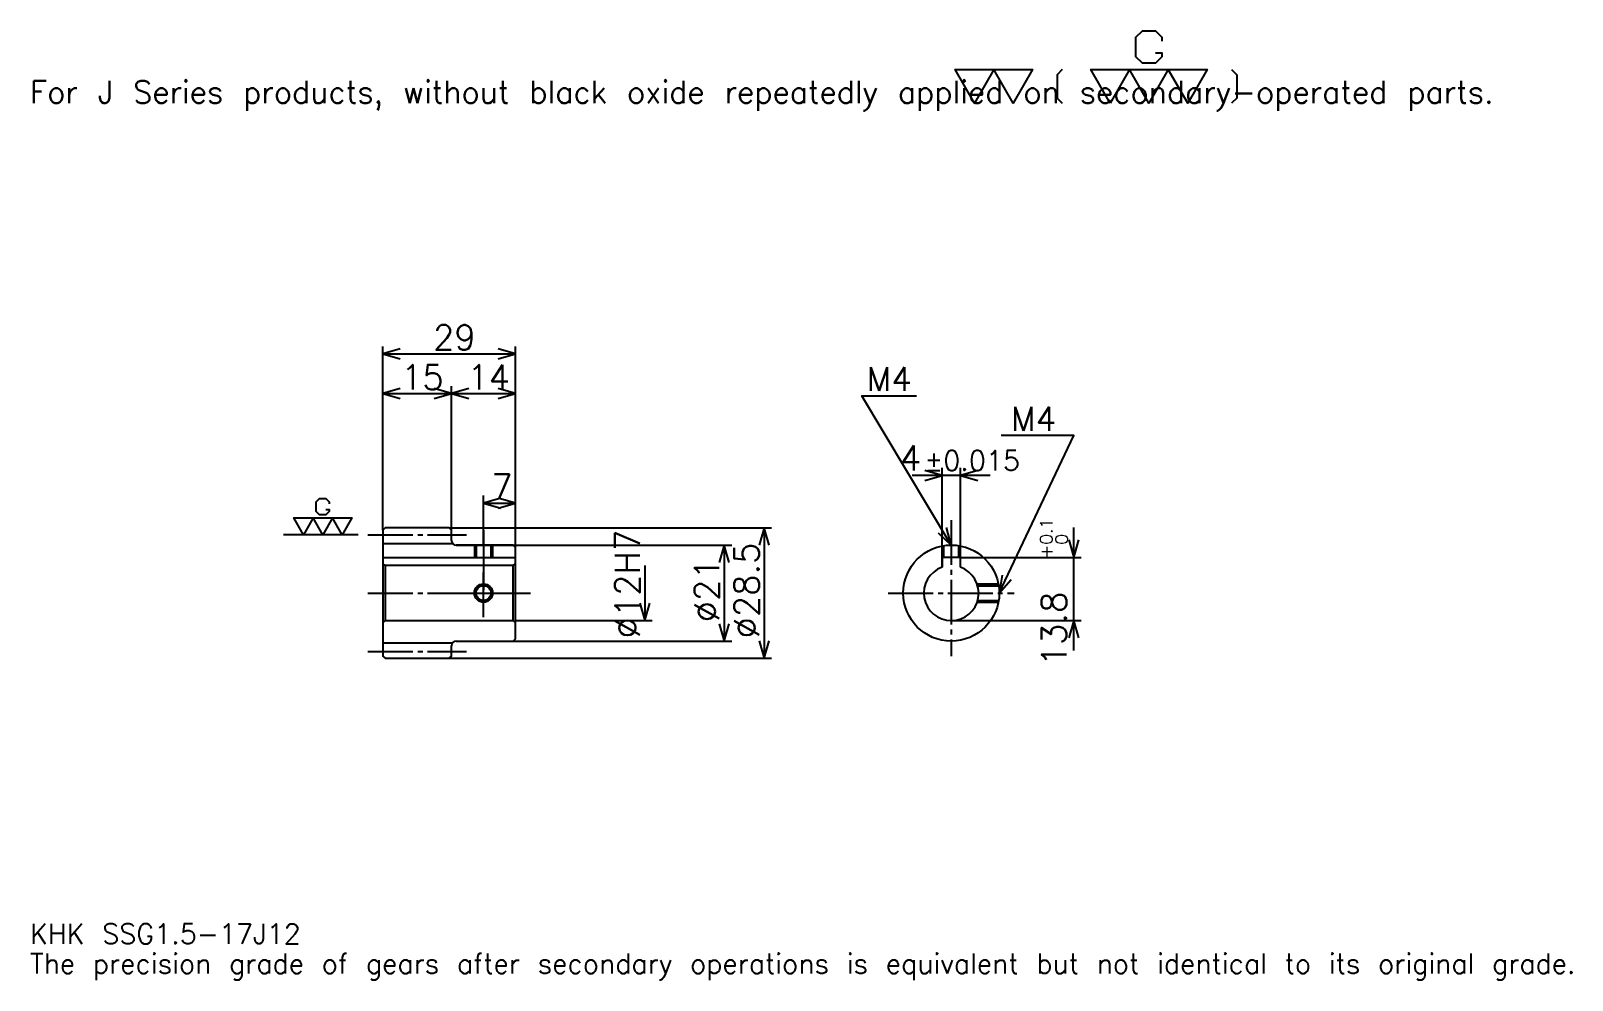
# Model space of a CAD drawing. Extents: x 11 to 348, y 4 to 211.
import ezdxf

# ---------------------------------------------------------------- set-up
doc = ezdxf.new("R2010")
doc.units = 0
doc.linetypes.add('DASHDOT', pattern=[13.04348, 9.782609, -1.086957, 1.086957, -1.086957])
doc.layers.get('0').update_dxf_attribs({"linetype": 'CONTINUOUS'})
doc.layers.add('DASHDOT', color=6, linetype='DASHDOT')
doc.styles.add('KANJI', font='TXT', dxfattribs={"bigfont": 'BIGFONT'})

msp = doc.modelspace()

# ---------------------------------------------------------------- linework, layer by layer
at = {"color": 5}
for p, q in [((88.043472, 102.83696), (88.043472, 142.51088)), ((117.043472, 102.83696), (117.043472, 142.51088)), ((88.043472, 140.880432), (117.043472, 140.880432)), ((88.043472, 132.184784), (103.043472, 132.184784)), ((103.043472, 102.83696), (103.043472, 133.815216)), ((103.043472, 132.184784), (117.043472, 132.184784)), ((210.32608, 96.386963), (210.32608, 115.934784)), ((214.32608, 96.386963), (214.32608, 115.934784)), ((220.847824, 114.304352), (203.804352, 114.304352)), ((110.043472, 102.83696), (110.043472, 109.902176)), ((110.043472, 108.271744), (117.043472, 108.271744)), ((88.043472, 102.33696), (88.043472, 102.83696)), ((102.543472, 102.83696), (117.043472, 102.83696)), ((103.043472, 102.33696), (103.043472, 102.83696)), ((110.043472, 99.08696), (110.043472, 102.83696)), ((110.043472, 99.08696), (110.043472, 102.83696)), ((117.043472, 102.83696), (173.021729, 102.83696)), ((117.043472, 98.58696), (117.043472, 102.83696)), ((171.391296, 102.83696), (171.391296, 74.33696)), ((239.130432, 76.065224), (239.130432, 102.908699)), ((104.043472, 99.08696), (117.043472, 99.08696)), ((117.043472, 99.08696), (164.32608, 99.08696)), ((162.695648, 99.08696), (162.695648, 78.08696)), ((145.304352, 94.58696), (145.304352, 82.58696)), ((214.32608, 96.386963), (240.760864, 96.386963)), ((117.043472, 82.58696), (146.934784, 82.58696)), ((212.32608, 82.58696), (240.760864, 82.58696)), ((104.043472, 78.08696), (117.043472, 78.08696)), ((117.043472, 78.08696), (164.32608, 78.08696)), ((102.543472, 74.33696), (117.043472, 74.33696)), ((117.043472, 74.33696), (173.021729, 74.33696))]:
    msp.add_line(p, q, dxfattribs=at)
at = {"color": 7}
msp.add_line((82.608688, 101.33696), (66.304344, 101.33696), dxfattribs=at)
at = {"color": 4}
for p, q in [((88.043472, 99.46196), (103.043472, 99.46196)), ((88.043472, 96.386963), (117.043472, 96.386963)), ((88.543472, 94.58696), (88.543472, 82.58696)), ((116.543472, 94.58696), (117.043472, 95.08696)), ((116.543472, 82.58696), (117.043472, 82.08696)), ((88.043472, 77.71196), (103.043472, 77.71196))]:
    msp.add_line(p, q, dxfattribs=at)
at = {"color": 7}
for points in [[(256.956543, 206.67392), (258.369568, 206.67392), (258.369568, 205.826096), (256.956543, 204.41304), (254.130447, 204.41304), (252.717407, 205.826096), (252.717407, 210.065216), (254.130447, 211.478256), (256.956543, 211.478256), (258.369568, 210.065216), (258.369568, 209.217392)], [(217.391312, 195.652176), (213.152176, 203), (230.108704, 203), (225.869568, 195.652176), (221.630447, 203), (217.391312, 195.652176)], [(236.608704, 203), (235.478271, 201.869568), (235.478271, 196.782608), (236.608704, 195.652176)], [(247.065216, 195.652176), (242.826096, 203), (268.260864, 203), (264.021759, 195.652176), (259.782623, 203), (255.543488, 195.652176), (251.304352, 203), (247.065216, 195.652176)], [(273.630432, 203), (274.760864, 201.869568), (274.760864, 196.782608), (273.630432, 195.652176)], [(75.597824, 106.847832), (76.304344, 106.847832), (76.304344, 106.42392), (75.597824, 105.717392), (74.184776, 105.717392), (73.478256, 106.42392), (73.478256, 108.54348), (74.184776, 109.25), (75.597824, 109.25), (76.304344, 108.54348), (76.304344, 108.119568)], [(70.652168, 101.33696), (68.5326, 105.010872), (81.249992, 105.010872), (79.130432, 101.33696), (77.010864, 105.010872), (74.891296, 101.33696), (72.771736, 105.010872), (70.652168, 101.33696)]]:
    msp.add_lwpolyline(points, dxfattribs=at)
at = {"color": 5}
for points in [[(91.847816, 141.967392), (88.043472, 140.880432), (91.847816, 139.793488)], [(113.23912, 139.793488), (117.043472, 140.880432), (113.23912, 141.967392)], [(91.847816, 133.271744), (88.043472, 132.184784), (91.847816, 131.097824)], [(99.23912, 131.097824), (103.043472, 132.184784), (99.23912, 133.271744)], [(106.847824, 133.271744), (103.043472, 132.184784), (106.847824, 131.097824)], [(113.23912, 131.097824), (117.043472, 132.184784), (113.23912, 133.271744)], [(212.32608, 99.08696), (192.760864, 131.695648), (204.717377, 131.695648)], [(222.82608, 88.58696), (239.130432, 123), (223.260864, 123)], [(206.521729, 113.217392), (210.32608, 114.304352), (206.521729, 115.391312)], [(218.130432, 115.391312), (214.32608, 114.304352), (218.130432, 113.217392)], [(113.847824, 109.358696), (110.043472, 108.271744), (113.847824, 107.184784)], [(113.23912, 107.184784), (117.043472, 108.271744), (113.23912, 109.358696)], [(172.478256, 99.032608), (171.391296, 102.83696), (170.304337, 99.032608)], [(209.436707, 101.789925), (212.32608, 99.08696), (211.300812, 102.908394)], [(163.782608, 95.282608), (162.695648, 99.08696), (161.608688, 95.282608)], [(238.043472, 100.191307), (239.130432, 96.386963), (240.217392, 100.191307)], [(223.472672, 92.490349), (222.82608, 88.58696), (225.437241, 91.55957)], [(144.217392, 86.391304), (145.304352, 82.58696), (146.391296, 86.391304)], [(161.608688, 81.891312), (162.695648, 78.08696), (163.782608, 81.891312)], [(240.217392, 78.782608), (239.130432, 82.58696), (238.043472, 78.782608)], [(170.304337, 78.141312), (171.391296, 74.33696), (172.478256, 78.141312)]]:
    msp.add_lwpolyline(points, dxfattribs=at)
at = {"color": 4}
for points in [[(103.043472, 100.08696), (103.043472, 102.33696), (102.543472, 102.83696), (88.543472, 102.83696), (88.043472, 102.33696), (88.043472, 82.08696)], [(104.043472, 78.08696), (116.543472, 78.08696), (117.043472, 78.58696), (117.043472, 98.58696), (116.543472, 99.08696), (104.043472, 99.08696)], [(108.043472, 99.08696), (108.043472, 96.386963)], [(108.42347, 99.08696), (108.42347, 96.386963)], [(111.663475, 99.08696), (111.663475, 96.386963)], [(112.043472, 99.08696), (112.043472, 96.386963)], [(210.32608, 94.243813), (210.32608, 98.894722)], [(210.706085, 96.386963), (210.706085, 98.961235)], [(213.946075, 96.386963), (213.946075, 98.961235)], [(214.32608, 94.243813), (214.32608, 98.894722)], [(88.043472, 82.08696), (88.543472, 82.58696), (116.543472, 82.58696), (116.543472, 94.58696), (88.543472, 94.58696), (88.043472, 95.08696)], [(214.32608, 94.243813), (214.32608, 96.386963), (210.32608, 96.386963), (210.32608, 94.243813)], [(217.982941, 90.58696), (222.63385, 90.58696)], [(218.103241, 90.206963), (222.700363, 90.206963)], [(217.982941, 86.58696), (222.63385, 86.58696)], [(218.103241, 86.966957), (222.700363, 86.966957)], [(88.043472, 82.08696), (88.043472, 74.83696), (88.543472, 74.33696), (102.543472, 74.33696), (103.043472, 74.83696), (103.043472, 77.08696)]]:
    msp.add_lwpolyline(points, dxfattribs=at)
for centre, radius in [((212.32608, 88.58696), 10.5), ((110.043472, 88.58696), 1.62)]:
    msp.add_circle(centre, radius, dxfattribs=at)
at = {"color": 7}
msp.add_circle((110.043472, 88.58696), 2, dxfattribs=at)
at = {"color": 4}
for centre, radius, start, end in [((104.043472, 100.08696), 1, 180, 270), ((212.32608, 88.58696), 6, 109.47122094, 70.52877906), ((104.043472, 77.08696), 1, 90, 180)]:
    msp.add_arc(centre, radius, start, end, dxfattribs=at)
at = {"layer": 'DASHDOT', "color": 7}
for p, q in [((212.32608, 104.521744), (212.32608, 74.826088)), ((84.7826, 101.33696), (106.304344, 101.33696)), ((110.043472, 99.08696), (110.043472, 88.58696)), ((84.7826, 88.58696), (120.304337, 88.58696)), ((198.565216, 88.58696), (226.086945, 88.58696)), ((84.7826, 75.83696), (106.304344, 75.83696))]:
    msp.add_line(p, q, dxfattribs=at)
for points in [[(110.043472, 102.347832), (110.043472, 93.126091)], [(110.043472, 83.326088), (110.043472, 93.847832)], [(104.7826, 88.58696), (115.304344, 88.58696)]]:
    msp.add_lwpolyline(points, dxfattribs=at)

# ---------------------------------------------------------------- texts
at = {"color": 7, "style": 'KANJI'}
for s, height, p in [('For J Series products, without black oxide repeatedly applied on secondary-operated parts.', 4.891304, (10.869565, 195.652176)), ('29', 5.434783, (99.010864, 141.75)), ('15', 5.434783, (92.010864, 133.054352)), ('14', 5.434783, (106.510864, 133.054352)), ('M4', 5.217392, (193.847809, 132.782608)), ('M4', 5.217392, (225.434784, 124.08696)), ('4', 5.434783, (201.107605, 115.391312)), ('%%p0.015', 4.347826, (206.487381, 115.391312)), ('7', 5.434783, (111.777168, 109.141312)), ('KHK SSG1.5-17J12', 4.347826, (10.869565, 11.956522)), ('The precision grade of gears after secondary operations is equivalent but not identical to its original grade.', 4.347826, (10.869565, 5.434783))]:
    msp.add_text(s, height=height, dxfattribs=at).set_placement(p)
for s, height, p in [('%%c12H7', 5.434783, (144.217392, 78.66848)), ('0.1', 2.717391, (234.456512, 99.177818)), ('0', 2.717391, (237.82608, 99.177818)), ('%%c28.5', 5.434783, (170.304337, 78.66848)), ('+', 2.717391, (234.456512, 96.134338)), ('%%c21', 5.434783, (161.608688, 82.201088)), ('13.8', 5.434783, (237.5, 72.610451))]:
    msp.add_text(s, height=height, rotation=90, dxfattribs=at).set_placement(p)

doc.saveas('drawing.dxf')
